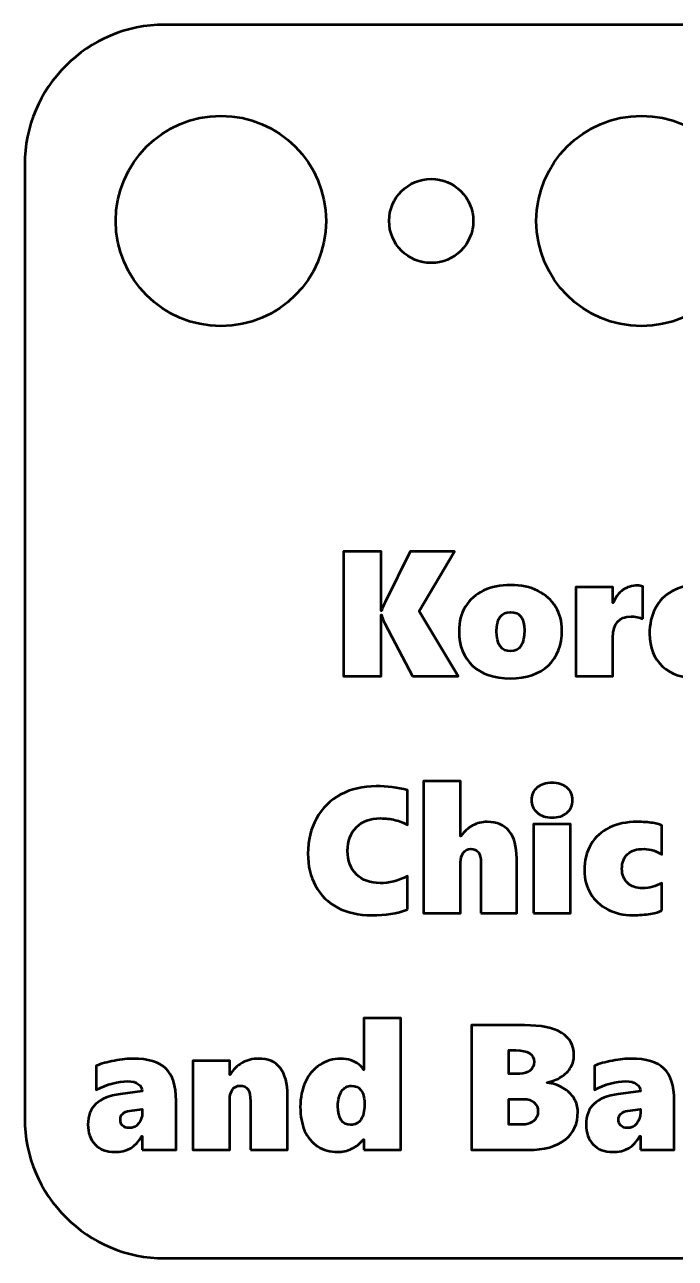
# Model space of a CAD drawing. Header units: centimetres. Extents: x -15.7 to 15.7, y -6.7 to 6.7.
# Drawn here: x 2.3 to 4.621, y -6.7 to -2.3 of the extents above; entities that cross this region are included whole.
import ezdxf

# ---------------------------------------------------------------- set-up
doc = ezdxf.new("R2010")
doc.units = ezdxf.units.CM
doc.header["$MEASUREMENT"] = 0
doc.layers.add('Layer 1', color=7, linetype='Continuous')

msp = doc.modelspace()

# ---------------------------------------------------------------- linework, layer by layer
at = {"layer": 'Layer 1', "lineweight": 53}
for centre, major_axis in [((3.00001, -3.00001), (0, 0.37501)), ((4.50001, -3.00001), (0, 0.37501)), ((3.75, -3), (0, 0.15))]:
    msp.add_ellipse(centre, major_axis=major_axis, ratio=1, dxfattribs=at)
msp.add_open_spline([(2.3, -6.2), (2.3, -6.2), (2.3, -2.8), (2.3, -2.8), (2.3, -2.8), (2.3, -2.52386), (2.52386, -2.3), (2.8, -2.3), (2.8, -2.3), (2.8, -2.3), (6.2, -2.3), (6.2, -2.3), (6.2, -2.3), (6.47614, -2.3), (6.7, -2.52386), (6.7, -2.8), (6.7, -2.8), (6.7, -2.8), (6.7, -6.2), (6.7, -6.2), (6.7, -6.2), (6.7, -6.47614), (6.47614, -6.7), (6.2, -6.7), (6.2, -6.7), (6.2, -6.7), (2.8, -6.7), (2.8, -6.7), (2.8, -6.7), (2.52386, -6.7), (2.3, -6.47614), (2.3, -6.2)], degree=3, knots=[0, 0, 0, 0, 0.1111111, 0.1111111, 0.1111111, 0.1111111, 0.2222222, 0.2222222, 0.2222222, 0.2222222, 0.3333333, 0.3333333, 0.3333333, 0.3333333, 0.4444444, 0.4444444, 0.4444444, 0.4444444, 0.5555556, 0.5555556, 0.5555556, 0.5555556, 0.6666667, 0.6666667, 0.6666667, 0.6666667, 0.7777778, 0.7777778, 0.7777778, 0.7777778, 1, 1, 1, 1], dxfattribs=at)
at = {"layer": 'Layer 1', "color": 5, "lineweight": 53}
for points, knots in [([(3.68313, -4.62378), (3.68313, -4.62378), (3.58439, -4.43603), (3.58439, -4.43603), (3.58439, -4.43603), (3.57783, -4.42111), (3.57391, -4.41095), (3.57264, -4.40534), (3.57264, -4.40534), (3.57264, -4.40534), (3.57137, -4.40534), (3.57137, -4.40534), (3.57137, -4.40534), (3.57137, -4.40534), (3.57137, -4.62378), (3.57137, -4.62378), (3.57137, -4.62378), (3.57137, -4.62378), (3.43739, -4.62378), (3.43739, -4.62378), (3.43739, -4.62378), (3.43739, -4.62378), (3.43739, -4.17928), (3.43739, -4.17928), (3.43739, -4.17928), (3.43739, -4.17928), (3.57137, -4.17928), (3.57137, -4.17928), (3.57137, -4.17928), (3.57137, -4.17928), (3.57137, -4.39073), (3.57137, -4.39073), (3.57137, -4.39073), (3.57137, -4.39073), (3.57264, -4.39073), (3.57264, -4.39073), (3.57264, -4.39073), (3.57656, -4.37962), (3.581, -4.36925), (3.58598, -4.35973), (3.58598, -4.35973), (3.58598, -4.35973), (3.67477, -4.17928), (3.67477, -4.17928), (3.67477, -4.17928), (3.67477, -4.17928), (3.83363, -4.17928), (3.83363, -4.17928), (3.83363, -4.17928), (3.83363, -4.17928), (3.70726, -4.39126), (3.70726, -4.39126), (3.70726, -4.39126), (3.70726, -4.39126), (3.84569, -4.62378), (3.84569, -4.62378), (3.84569, -4.62378), (3.84569, -4.62378), (3.68313, -4.62378), (3.68313, -4.62378)], [0, 0, 0, 0, 0.0625, 0.0625, 0.0625, 0.0625, 0.125, 0.125, 0.125, 0.125, 0.1875, 0.1875, 0.1875, 0.1875, 0.25, 0.25, 0.25, 0.25, 0.3125, 0.3125, 0.3125, 0.3125, 0.375, 0.375, 0.375, 0.375, 0.4375, 0.4375, 0.4375, 0.4375, 0.5, 0.5, 0.5, 0.5, 0.5625, 0.5625, 0.5625, 0.5625, 0.625, 0.625, 0.625, 0.625, 0.6875, 0.6875, 0.6875, 0.6875, 0.75, 0.75, 0.75, 0.75, 0.8125, 0.8125, 0.8125, 0.8125, 0.875, 0.875, 0.875, 0.875, 1, 1, 1, 1]), ([(4.21653, -4.45942), (4.21653, -4.51297), (4.20034, -4.55499), (4.16806, -4.58557), (4.16806, -4.58557), (4.13567, -4.61616), (4.09048, -4.6314), (4.03238, -4.6314), (4.03238, -4.6314), (3.9747, -4.6314), (3.92983, -4.61648), (3.89765, -4.58663), (3.89765, -4.58663), (3.86559, -4.55679), (3.8495, -4.51562), (3.8495, -4.46312), (3.8495, -4.46312), (3.8495, -4.42947), (3.85701, -4.40026), (3.87215, -4.37549), (3.87215, -4.37549), (3.88718, -4.35073), (3.90866, -4.33168), (3.9366, -4.31845), (3.9366, -4.31845), (3.96454, -4.30522), (3.99661, -4.29866), (4.03302, -4.29866), (4.03302, -4.29866), (4.07059, -4.29866), (4.10318, -4.30554), (4.13081, -4.3194), (4.13081, -4.3194), (4.15843, -4.33327), (4.17959, -4.35242), (4.19441, -4.37708), (4.19441, -4.37708), (4.20912, -4.40164), (4.21653, -4.42905), (4.21653, -4.45942)], [0, 0, 0, 0, 0.0909091, 0.0909091, 0.0909091, 0.0909091, 0.1818182, 0.1818182, 0.1818182, 0.1818182, 0.2727273, 0.2727273, 0.2727273, 0.2727273, 0.3636364, 0.3636364, 0.3636364, 0.3636364, 0.4545455, 0.4545455, 0.4545455, 0.4545455, 0.5454545, 0.5454545, 0.5454545, 0.5454545, 0.6363636, 0.6363636, 0.6363636, 0.6363636, 0.7272727, 0.7272727, 0.7272727, 0.7272727, 0.8181818, 0.8181818, 0.8181818, 0.8181818, 1, 1, 1, 1]), ([(4.50471, -4.41931), (4.49974, -4.41709), (4.49307, -4.41497), (4.4846, -4.41317), (4.4846, -4.41317), (4.47603, -4.41137), (4.46904, -4.41042), (4.46344, -4.41042), (4.46344, -4.41042), (4.41983, -4.41042), (4.39803, -4.43561), (4.39803, -4.48609), (4.39803, -4.48609), (4.39803, -4.48609), (4.39803, -4.62378), (4.39803, -4.62378), (4.39803, -4.62378), (4.39803, -4.62378), (4.26595, -4.62378), (4.26595, -4.62378), (4.26595, -4.62378), (4.26595, -4.62378), (4.26595, -4.30628), (4.26595, -4.30628), (4.26595, -4.30628), (4.26595, -4.30628), (4.39803, -4.30628), (4.39803, -4.30628), (4.39803, -4.30628), (4.39803, -4.30628), (4.39803, -4.36216), (4.39803, -4.36216), (4.39803, -4.36216), (4.39803, -4.36216), (4.3993, -4.36216), (4.3993, -4.36216), (4.3993, -4.36216), (4.40734, -4.34205), (4.41877, -4.32671), (4.4337, -4.31623), (4.4337, -4.31623), (4.44862, -4.30575), (4.46598, -4.30056), (4.48577, -4.30056), (4.48577, -4.30056), (4.49307, -4.30056), (4.49931, -4.30183), (4.50471, -4.30427), (4.50471, -4.30427), (4.50471, -4.30427), (4.50471, -4.41931), (4.50471, -4.41931)], [0, 0, 0, 0, 0.0714286, 0.0714286, 0.0714286, 0.0714286, 0.1428571, 0.1428571, 0.1428571, 0.1428571, 0.2142857, 0.2142857, 0.2142857, 0.2142857, 0.2857143, 0.2857143, 0.2857143, 0.2857143, 0.3571429, 0.3571429, 0.3571429, 0.3571429, 0.4285714, 0.4285714, 0.4285714, 0.4285714, 0.5, 0.5, 0.5, 0.5, 0.5714286, 0.5714286, 0.5714286, 0.5714286, 0.6428571, 0.6428571, 0.6428571, 0.6428571, 0.7142857, 0.7142857, 0.7142857, 0.7142857, 0.7857143, 0.7857143, 0.7857143, 0.7857143, 0.8571429, 0.8571429, 0.8571429, 0.8571429, 1, 1, 1, 1]), ([(4.65648, -4.50249), (4.6588, -4.51615), (4.66664, -4.52684), (4.68008, -4.53467), (4.68008, -4.53467), (4.69352, -4.54239), (4.7113, -4.54631), (4.73342, -4.54631), (4.73342, -4.54631), (4.76421, -4.54631), (4.79342, -4.54038), (4.82094, -4.52853), (4.82094, -4.52853), (4.82094, -4.52853), (4.82094, -4.61214), (4.82094, -4.61214), (4.82094, -4.61214), (4.78887, -4.62494), (4.75003, -4.6314), (4.70431, -4.6314), (4.70431, -4.6314), (4.64896, -4.6314), (4.60589, -4.61722), (4.57509, -4.58896), (4.57509, -4.58896), (4.54429, -4.5607), (4.52884, -4.52176), (4.52884, -4.47212), (4.52884, -4.47212), (4.52884, -4.43804), (4.53561, -4.40799), (4.54916, -4.38195), (4.54916, -4.38195), (4.56271, -4.35602), (4.58271, -4.3356), (4.60927, -4.32078), (4.60927, -4.32078), (4.63584, -4.30607), (4.66505, -4.29866), (4.69712, -4.29866), (4.69712, -4.29866), (4.72992, -4.29866), (4.75808, -4.30501), (4.78146, -4.31782), (4.78146, -4.31782), (4.80475, -4.33062), (4.82253, -4.34861), (4.83459, -4.37179), (4.83459, -4.37179), (4.84666, -4.39486), (4.85269, -4.42196), (4.85269, -4.45296), (4.85269, -4.45296), (4.85269, -4.45296), (4.85269, -4.50249), (4.85269, -4.50249), (4.85269, -4.50249), (4.85269, -4.50249), (4.65648, -4.50249), (4.65648, -4.50249)], [0, 0, 0, 0, 0.0625, 0.0625, 0.0625, 0.0625, 0.125, 0.125, 0.125, 0.125, 0.1875, 0.1875, 0.1875, 0.1875, 0.25, 0.25, 0.25, 0.25, 0.3125, 0.3125, 0.3125, 0.3125, 0.375, 0.375, 0.375, 0.375, 0.4375, 0.4375, 0.4375, 0.4375, 0.5, 0.5, 0.5, 0.5, 0.5625, 0.5625, 0.5625, 0.5625, 0.625, 0.625, 0.625, 0.625, 0.6875, 0.6875, 0.6875, 0.6875, 0.75, 0.75, 0.75, 0.75, 0.8125, 0.8125, 0.8125, 0.8125, 0.875, 0.875, 0.875, 0.875, 1, 1, 1, 1]), ([(4.08255, -4.46006), (4.08255, -4.41677), (4.06604, -4.39518), (4.03302, -4.39518), (4.03302, -4.39518), (4, -4.39518), (3.98349, -4.41783), (3.98349, -4.46312), (3.98349, -4.46312), (3.98349, -4.51096), (4.00021, -4.53488), (4.03365, -4.53488), (4.03365, -4.53488), (4.06625, -4.53488), (4.08255, -4.5099), (4.08255, -4.46006)], [0, 0, 0, 0, 0.2, 0.2, 0.2, 0.2, 0.4, 0.4, 0.4, 0.4, 0.6, 0.6, 0.6, 0.6, 1, 1, 1, 1]), ([(3.92739, -5.46844), (3.92739, -5.46844), (3.92739, -5.28725), (3.92739, -5.28725), (3.92739, -5.28725), (3.92739, -5.25561), (3.91533, -5.23984), (3.8912, -5.23984), (3.8912, -5.23984), (3.87945, -5.23984), (3.87045, -5.24428), (3.86431, -5.25328), (3.86431, -5.25328), (3.85807, -5.26228), (3.855, -5.27381), (3.855, -5.28789), (3.855, -5.28789), (3.855, -5.28789), (3.855, -5.46844), (3.855, -5.46844), (3.855, -5.46844), (3.855, -5.46844), (3.72292, -5.46844), (3.72292, -5.46844), (3.72292, -5.46844), (3.72292, -5.46844), (3.72292, -4.99854), (3.72292, -4.99854), (3.72292, -4.99854), (3.72292, -4.99854), (3.855, -4.99854), (3.855, -4.99854), (3.855, -4.99854), (3.855, -4.99854), (3.855, -5.19412), (3.855, -5.19412), (3.855, -5.19412), (3.855, -5.19412), (3.85627, -5.19412), (3.85627, -5.19412), (3.85627, -5.19412), (3.86759, -5.17782), (3.88135, -5.16523), (3.89755, -5.15644), (3.89755, -5.15644), (3.91374, -5.14766), (3.9312, -5.14332), (3.94972, -5.14332), (3.94972, -5.14332), (3.98401, -5.14332), (4.01015, -5.15433), (4.02804, -5.17634), (4.02804, -5.17634), (4.04603, -5.19835), (4.05503, -5.23074), (4.05503, -5.27349), (4.05503, -5.27349), (4.05503, -5.27349), (4.05503, -5.46844), (4.05503, -5.46844), (4.05503, -5.46844), (4.05503, -5.46844), (3.92739, -5.46844), (3.92739, -5.46844)], [0, 0, 0, 0, 0.0588235, 0.0588235, 0.0588235, 0.0588235, 0.1176471, 0.1176471, 0.1176471, 0.1176471, 0.1764706, 0.1764706, 0.1764706, 0.1764706, 0.2352941, 0.2352941, 0.2352941, 0.2352941, 0.2941176, 0.2941176, 0.2941176, 0.2941176, 0.3529412, 0.3529412, 0.3529412, 0.3529412, 0.4117647, 0.4117647, 0.4117647, 0.4117647, 0.4705882, 0.4705882, 0.4705882, 0.4705882, 0.5294118, 0.5294118, 0.5294118, 0.5294118, 0.5882353, 0.5882353, 0.5882353, 0.5882353, 0.6470588, 0.6470588, 0.6470588, 0.6470588, 0.7058824, 0.7058824, 0.7058824, 0.7058824, 0.7647059, 0.7647059, 0.7647059, 0.7647059, 0.8235294, 0.8235294, 0.8235294, 0.8235294, 0.8823529, 0.8823529, 0.8823529, 0.8823529, 1, 1, 1, 1]), ([(4.25463, -5.06543), (4.25463, -5.08405), (4.24785, -5.09908), (4.23431, -5.11072), (4.23431, -5.11072), (4.22076, -5.12226), (4.20298, -5.12808), (4.18086, -5.12808), (4.18086, -5.12808), (4.15938, -5.12808), (4.1417, -5.12205), (4.12805, -5.11009), (4.12805, -5.11009), (4.11429, -5.09813), (4.10741, -5.08321), (4.10741, -5.06543), (4.10741, -5.06543), (4.10741, -5.04722), (4.11408, -5.03241), (4.12741, -5.02119), (4.12741, -5.02119), (4.14075, -5.00986), (4.15853, -5.00425), (4.18086, -5.00425), (4.18086, -5.00425), (4.20298, -5.00425), (4.22076, -5.00986), (4.23431, -5.02119), (4.23431, -5.02119), (4.24785, -5.03241), (4.25463, -5.04722), (4.25463, -5.06543)], [0, 0, 0, 0, 0.1111111, 0.1111111, 0.1111111, 0.1111111, 0.2222222, 0.2222222, 0.2222222, 0.2222222, 0.3333333, 0.3333333, 0.3333333, 0.3333333, 0.4444444, 0.4444444, 0.4444444, 0.4444444, 0.5555556, 0.5555556, 0.5555556, 0.5555556, 0.6666667, 0.6666667, 0.6666667, 0.6666667, 0.7777778, 0.7777778, 0.7777778, 0.7777778, 1, 1, 1, 1]), ([(3.66588, -5.45627), (3.62905, -5.4695), (3.58661, -5.47606), (3.53846, -5.47606), (3.53846, -5.47606), (3.49115, -5.47606), (3.4503, -5.46706), (3.41601, -5.44897), (3.41601, -5.44897), (3.38172, -5.43087), (3.35547, -5.40515), (3.33737, -5.37171), (3.33737, -5.37171), (3.31928, -5.33837), (3.31028, -5.29985), (3.31028, -5.25624), (3.31028, -5.25624), (3.31028, -5.20936), (3.32044, -5.16756), (3.34065, -5.13104), (3.34065, -5.13104), (3.36087, -5.09442), (3.38955, -5.06617), (3.42659, -5.04627), (3.42659, -5.04627), (3.46353, -5.02627), (3.50607, -5.01632), (3.55423, -5.01632), (3.55423, -5.01632), (3.59275, -5.01632), (3.6299, -5.02098), (3.66588, -5.03029), (3.66588, -5.03029), (3.66588, -5.03029), (3.66588, -5.15411), (3.66588, -5.15411), (3.66588, -5.15411), (3.6535, -5.14671), (3.63868, -5.14089), (3.62154, -5.13676), (3.62154, -5.13676), (3.60439, -5.13263), (3.58703, -5.13062), (3.56947, -5.13062), (3.56947, -5.13062), (3.53306, -5.13062), (3.50438, -5.1411), (3.48332, -5.16195), (3.48332, -5.16195), (3.46236, -5.1828), (3.45189, -5.21105), (3.45189, -5.24682), (3.45189, -5.24682), (3.45189, -5.28238), (3.46236, -5.31043), (3.48332, -5.33096), (3.48332, -5.33096), (3.50438, -5.35149), (3.53242, -5.36176), (3.56756, -5.36176), (3.56756, -5.36176), (3.60005, -5.36176), (3.63275, -5.3535), (3.66588, -5.33699), (3.66588, -5.33699), (3.66588, -5.33699), (3.66588, -5.45627), (3.66588, -5.45627)], [0, 0, 0, 0, 0.0555556, 0.0555556, 0.0555556, 0.0555556, 0.1111111, 0.1111111, 0.1111111, 0.1111111, 0.1666667, 0.1666667, 0.1666667, 0.1666667, 0.2222222, 0.2222222, 0.2222222, 0.2222222, 0.2777778, 0.2777778, 0.2777778, 0.2777778, 0.3333333, 0.3333333, 0.3333333, 0.3333333, 0.3888889, 0.3888889, 0.3888889, 0.3888889, 0.4444444, 0.4444444, 0.4444444, 0.4444444, 0.5, 0.5, 0.5, 0.5, 0.5555556, 0.5555556, 0.5555556, 0.5555556, 0.6111111, 0.6111111, 0.6111111, 0.6111111, 0.6666667, 0.6666667, 0.6666667, 0.6666667, 0.7222222, 0.7222222, 0.7222222, 0.7222222, 0.7777778, 0.7777778, 0.7777778, 0.7777778, 0.8333333, 0.8333333, 0.8333333, 0.8333333, 0.8888889, 0.8888889, 0.8888889, 0.8888889, 1, 1, 1, 1]), ([(4.57213, -5.45934), (4.56366, -5.46431), (4.55033, -5.46833), (4.53213, -5.4714), (4.53213, -5.4714), (4.51392, -5.47447), (4.49297, -5.47606), (4.46926, -5.47606), (4.46926, -5.47606), (4.43571, -5.47606), (4.40576, -5.46929), (4.37951, -5.45574), (4.37951, -5.45574), (4.35316, -5.44219), (4.33274, -5.42325), (4.31824, -5.39891), (4.31824, -5.39891), (4.30374, -5.37457), (4.29654, -5.34715), (4.29654, -5.31678), (4.29654, -5.31678), (4.29654, -5.28048), (4.30427, -5.24936), (4.31961, -5.22344), (4.31961, -5.22344), (4.33506, -5.19751), (4.35697, -5.17761), (4.38555, -5.16396), (4.38555, -5.16396), (4.41402, -5.1502), (4.44714, -5.14332), (4.48471, -5.14332), (4.48471, -5.14332), (4.50535, -5.14332), (4.52398, -5.1447), (4.54038, -5.14734), (4.54038, -5.14734), (4.55678, -5.14999), (4.56737, -5.15316), (4.57213, -5.15665), (4.57213, -5.15665), (4.57213, -5.15665), (4.57213, -5.25952), (4.57213, -5.25952), (4.57213, -5.25952), (4.56557, -5.25434), (4.55604, -5.24979), (4.54366, -5.24577), (4.54366, -5.24577), (4.53128, -5.24185), (4.51974, -5.23984), (4.50927, -5.23984), (4.50927, -5.23984), (4.48344, -5.23984), (4.46386, -5.24598), (4.45053, -5.25836), (4.45053, -5.25836), (4.43719, -5.27064), (4.43053, -5.28799), (4.43053, -5.31032), (4.43053, -5.31032), (4.43053, -5.33223), (4.43709, -5.34927), (4.45021, -5.36134), (4.45021, -5.36134), (4.46333, -5.37351), (4.48133, -5.37954), (4.50429, -5.37954), (4.50429, -5.37954), (4.52884, -5.37954), (4.55149, -5.37361), (4.57213, -5.36176), (4.57213, -5.36176), (4.57213, -5.36176), (4.57213, -5.45934), (4.57213, -5.45934)], [0, 0, 0, 0, 0.05, 0.05, 0.05, 0.05, 0.1, 0.1, 0.1, 0.1, 0.15, 0.15, 0.15, 0.15, 0.2, 0.2, 0.2, 0.2, 0.25, 0.25, 0.25, 0.25, 0.3, 0.3, 0.3, 0.3, 0.35, 0.35, 0.35, 0.35, 0.4, 0.4, 0.4, 0.4, 0.45, 0.45, 0.45, 0.45, 0.5, 0.5, 0.5, 0.5, 0.55, 0.55, 0.55, 0.55, 0.6, 0.6, 0.6, 0.6, 0.65, 0.65, 0.65, 0.65, 0.7, 0.7, 0.7, 0.7, 0.75, 0.75, 0.75, 0.75, 0.8, 0.8, 0.8, 0.8, 0.85, 0.85, 0.85, 0.85, 0.9, 0.9, 0.9, 0.9, 1, 1, 1, 1]), ([(4.11482, -5.46844), (4.11482, -5.46844), (4.11482, -5.15094), (4.11482, -5.15094), (4.11482, -5.15094), (4.11482, -5.15094), (4.2469, -5.15094), (4.2469, -5.15094), (4.2469, -5.15094), (4.2469, -5.15094), (4.2469, -5.46844), (4.2469, -5.46844), (4.2469, -5.46844), (4.2469, -5.46844), (4.11482, -5.46844), (4.11482, -5.46844)], [0, 0, 0, 0, 0.2, 0.2, 0.2, 0.2, 0.4, 0.4, 0.4, 0.4, 0.6, 0.6, 0.6, 0.6, 1, 1, 1, 1]), ([(3.50929, -6.3131), (3.50929, -6.3131), (3.50929, -6.27627), (3.50929, -6.27627), (3.50929, -6.27627), (3.50929, -6.27627), (3.50802, -6.27627), (3.50802, -6.27627), (3.50802, -6.27627), (3.49754, -6.29003), (3.48378, -6.30093), (3.46685, -6.30887), (3.46685, -6.30887), (3.44981, -6.3168), (3.43309, -6.32072), (3.41658, -6.32072), (3.41658, -6.32072), (3.38949, -6.32072), (3.36557, -6.31405), (3.34493, -6.30072), (3.34493, -6.30072), (3.32429, -6.28738), (3.30884, -6.26876), (3.29858, -6.24484), (3.29858, -6.24484), (3.28831, -6.22081), (3.28323, -6.19256), (3.28323, -6.15996), (3.28323, -6.15996), (3.28323, -6.1263), (3.28937, -6.09646), (3.30154, -6.07042), (3.30154, -6.07042), (3.31371, -6.04439), (3.33086, -6.02417), (3.35297, -6.00968), (3.35297, -6.00968), (3.37509, -5.99518), (3.39996, -5.98798), (3.42738, -5.98798), (3.42738, -5.98798), (3.4405, -5.98798), (3.45246, -5.98988), (3.46357, -5.99359), (3.46357, -5.99359), (3.47458, -5.99729), (3.48421, -6.00227), (3.49236, -6.00862), (3.49236, -6.00862), (3.50051, -6.01486), (3.5058, -6.02111), (3.50802, -6.02735), (3.50802, -6.02735), (3.50802, -6.02735), (3.50929, -6.02735), (3.50929, -6.02735), (3.50929, -6.02735), (3.50929, -6.02735), (3.50929, -5.8432), (3.50929, -5.8432), (3.50929, -5.8432), (3.50929, -5.8432), (3.64137, -5.8432), (3.64137, -5.8432), (3.64137, -5.8432), (3.64137, -5.8432), (3.64137, -6.3131), (3.64137, -6.3131), (3.64137, -6.3131), (3.64137, -6.3131), (3.50929, -6.3131), (3.50929, -6.3131)], [0, 0, 0, 0, 0.0526316, 0.0526316, 0.0526316, 0.0526316, 0.1052632, 0.1052632, 0.1052632, 0.1052632, 0.1578947, 0.1578947, 0.1578947, 0.1578947, 0.2105263, 0.2105263, 0.2105263, 0.2105263, 0.2631579, 0.2631579, 0.2631579, 0.2631579, 0.3157895, 0.3157895, 0.3157895, 0.3157895, 0.3684211, 0.3684211, 0.3684211, 0.3684211, 0.4210526, 0.4210526, 0.4210526, 0.4210526, 0.4736842, 0.4736842, 0.4736842, 0.4736842, 0.5263158, 0.5263158, 0.5263158, 0.5263158, 0.5789474, 0.5789474, 0.5789474, 0.5789474, 0.6315789, 0.6315789, 0.6315789, 0.6315789, 0.6842105, 0.6842105, 0.6842105, 0.6842105, 0.7368421, 0.7368421, 0.7368421, 0.7368421, 0.7894737, 0.7894737, 0.7894737, 0.7894737, 0.8421053, 0.8421053, 0.8421053, 0.8421053, 0.8947368, 0.8947368, 0.8947368, 0.8947368, 1, 1, 1, 1]), ([(4.2732, -6.17668), (4.2732, -6.22028), (4.25796, -6.25394), (4.22737, -6.27765), (4.22737, -6.27765), (4.19678, -6.30125), (4.15307, -6.3131), (4.09624, -6.3131), (4.09624, -6.3131), (4.09624, -6.3131), (3.89347, -6.3131), (3.89347, -6.3131), (3.89347, -6.3131), (3.89347, -6.3131), (3.89347, -5.8686), (3.89347, -5.8686), (3.89347, -5.8686), (3.89347, -5.8686), (4.08227, -5.8686), (4.08227, -5.8686), (4.08227, -5.8686), (4.20028, -5.8686), (4.25923, -5.90448), (4.25923, -5.97613), (4.25923, -5.97613), (4.25923, -5.99168), (4.25552, -6.00587), (4.24801, -6.01878), (4.24801, -6.01878), (4.2406, -6.03169), (4.22927, -6.04301), (4.21403, -6.05275), (4.21403, -6.05275), (4.1989, -6.06249), (4.18218, -6.06905), (4.16398, -6.07254), (4.16398, -6.07254), (4.16398, -6.07254), (4.16398, -6.07381), (4.16398, -6.07381), (4.16398, -6.07381), (4.18504, -6.07624), (4.20398, -6.08249), (4.22081, -6.09254), (4.22081, -6.09254), (4.23753, -6.1026), (4.25044, -6.11509), (4.25954, -6.13001), (4.25954, -6.13001), (4.26864, -6.14504), (4.2732, -6.16059), (4.2732, -6.17668)], [0, 0, 0, 0, 0.0714286, 0.0714286, 0.0714286, 0.0714286, 0.1428571, 0.1428571, 0.1428571, 0.1428571, 0.2142857, 0.2142857, 0.2142857, 0.2142857, 0.2857143, 0.2857143, 0.2857143, 0.2857143, 0.3571429, 0.3571429, 0.3571429, 0.3571429, 0.4285714, 0.4285714, 0.4285714, 0.4285714, 0.5, 0.5, 0.5, 0.5, 0.5714286, 0.5714286, 0.5714286, 0.5714286, 0.6428571, 0.6428571, 0.6428571, 0.6428571, 0.7142857, 0.7142857, 0.7142857, 0.7142857, 0.7857143, 0.7857143, 0.7857143, 0.7857143, 0.8571429, 0.8571429, 0.8571429, 0.8571429, 1, 1, 1, 1]), ([(4.11699, -5.9993), (4.11699, -5.97189), (4.0954, -5.95813), (4.05222, -5.95813), (4.05222, -5.95813), (4.05222, -5.95813), (4.02745, -5.95813), (4.02745, -5.95813), (4.02745, -5.95813), (4.02745, -5.95813), (4.02745, -6.04195), (4.02745, -6.04195), (4.02745, -6.04195), (4.02745, -6.04195), (4.06619, -6.04195), (4.06619, -6.04195), (4.06619, -6.04195), (4.081, -6.04195), (4.09328, -6.03793), (4.1027, -6.03), (4.1027, -6.03), (4.11222, -6.02206), (4.11699, -6.0119), (4.11699, -5.9993)], [0, 0, 0, 0, 0.1428571, 0.1428571, 0.1428571, 0.1428571, 0.2857143, 0.2857143, 0.2857143, 0.2857143, 0.4285714, 0.4285714, 0.4285714, 0.4285714, 0.5714286, 0.5714286, 0.5714286, 0.5714286, 0.7142857, 0.7142857, 0.7142857, 0.7142857, 1, 1, 1, 1]), ([(2.71935, -6.3131), (2.71935, -6.3131), (2.71935, -6.26484), (2.71935, -6.26484), (2.71935, -6.26484), (2.71935, -6.26484), (2.71808, -6.26484), (2.71808, -6.26484), (2.71808, -6.26484), (2.69701, -6.30209), (2.66484, -6.32072), (2.62145, -6.32072), (2.62145, -6.32072), (2.5915, -6.32072), (2.568, -6.31183), (2.55107, -6.29405), (2.55107, -6.29405), (2.53414, -6.27627), (2.52567, -6.25256), (2.52567, -6.22282), (2.52567, -6.22282), (2.52567, -6.16049), (2.56398, -6.12429), (2.64061, -6.11445), (2.64061, -6.11445), (2.64061, -6.11445), (2.71935, -6.10418), (2.71935, -6.10418), (2.71935, -6.10418), (2.71935, -6.09381), (2.71469, -6.08524), (2.70538, -6.07857), (2.70538, -6.07857), (2.69617, -6.07191), (2.68368, -6.06862), (2.66791, -6.06862), (2.66791, -6.06862), (2.63246, -6.06862), (2.59499, -6.07878), (2.55552, -6.0991), (2.55552, -6.0991), (2.55552, -6.0991), (2.55552, -6.01338), (2.55552, -6.01338), (2.55552, -6.01338), (2.57266, -6.00597), (2.59414, -5.99983), (2.61997, -5.99507), (2.61997, -5.99507), (2.64579, -5.99031), (2.66791, -5.98798), (2.68633, -5.98798), (2.68633, -5.98798), (2.74019, -5.98798), (2.77935, -5.99952), (2.80359, -6.02259), (2.80359, -6.02259), (2.82782, -6.04555), (2.84, -6.08408), (2.84, -6.13795), (2.84, -6.13795), (2.84, -6.13795), (2.84, -6.3131), (2.84, -6.3131), (2.84, -6.3131), (2.84, -6.3131), (2.71935, -6.3131), (2.71935, -6.3131)], [0, 0, 0, 0, 0.0555556, 0.0555556, 0.0555556, 0.0555556, 0.1111111, 0.1111111, 0.1111111, 0.1111111, 0.1666667, 0.1666667, 0.1666667, 0.1666667, 0.2222222, 0.2222222, 0.2222222, 0.2222222, 0.2777778, 0.2777778, 0.2777778, 0.2777778, 0.3333333, 0.3333333, 0.3333333, 0.3333333, 0.3888889, 0.3888889, 0.3888889, 0.3888889, 0.4444444, 0.4444444, 0.4444444, 0.4444444, 0.5, 0.5, 0.5, 0.5, 0.5555556, 0.5555556, 0.5555556, 0.5555556, 0.6111111, 0.6111111, 0.6111111, 0.6111111, 0.6666667, 0.6666667, 0.6666667, 0.6666667, 0.7222222, 0.7222222, 0.7222222, 0.7222222, 0.7777778, 0.7777778, 0.7777778, 0.7777778, 0.8333333, 0.8333333, 0.8333333, 0.8333333, 0.8888889, 0.8888889, 0.8888889, 0.8888889, 1, 1, 1, 1]), ([(3.10543, -6.3131), (3.10543, -6.3131), (3.10543, -6.13974), (3.10543, -6.13974), (3.10543, -6.13974), (3.10543, -6.12006), (3.10247, -6.10598), (3.09665, -6.09741), (3.09665, -6.09741), (3.09072, -6.08884), (3.08119, -6.0845), (3.06797, -6.0845), (3.06797, -6.0845), (3.05664, -6.0845), (3.04775, -6.08894), (3.0414, -6.09783), (3.0414, -6.09783), (3.03495, -6.10672), (3.03177, -6.11815), (3.03177, -6.13191), (3.03177, -6.13191), (3.03177, -6.13191), (3.03177, -6.3131), (3.03177, -6.3131), (3.03177, -6.3131), (3.03177, -6.3131), (2.89969, -6.3131), (2.89969, -6.3131), (2.89969, -6.3131), (2.89969, -6.3131), (2.89969, -5.9956), (2.89969, -5.9956), (2.89969, -5.9956), (2.89969, -5.9956), (3.03177, -5.9956), (3.03177, -5.9956), (3.03177, -5.9956), (3.03177, -5.9956), (3.03177, -6.04513), (3.03177, -6.04513), (3.03177, -6.04513), (3.03177, -6.04513), (3.03304, -6.04513), (3.03304, -6.04513), (3.03304, -6.04513), (3.04352, -6.02703), (3.0577, -6.01296), (3.07548, -6.00301), (3.07548, -6.00301), (3.09326, -5.99295), (3.11252, -5.98798), (3.13337, -5.98798), (3.13337, -5.98798), (3.2028, -5.98798), (3.23751, -6.03179), (3.23751, -6.11942), (3.23751, -6.11942), (3.23751, -6.11942), (3.23751, -6.3131), (3.23751, -6.3131), (3.23751, -6.3131), (3.23751, -6.3131), (3.10543, -6.3131), (3.10543, -6.3131)], [0, 0, 0, 0, 0.0588235, 0.0588235, 0.0588235, 0.0588235, 0.1176471, 0.1176471, 0.1176471, 0.1176471, 0.1764706, 0.1764706, 0.1764706, 0.1764706, 0.2352941, 0.2352941, 0.2352941, 0.2352941, 0.2941176, 0.2941176, 0.2941176, 0.2941176, 0.3529412, 0.3529412, 0.3529412, 0.3529412, 0.4117647, 0.4117647, 0.4117647, 0.4117647, 0.4705882, 0.4705882, 0.4705882, 0.4705882, 0.5294118, 0.5294118, 0.5294118, 0.5294118, 0.5882353, 0.5882353, 0.5882353, 0.5882353, 0.6470588, 0.6470588, 0.6470588, 0.6470588, 0.7058824, 0.7058824, 0.7058824, 0.7058824, 0.7647059, 0.7647059, 0.7647059, 0.7647059, 0.8235294, 0.8235294, 0.8235294, 0.8235294, 0.8823529, 0.8823529, 0.8823529, 0.8823529, 1, 1, 1, 1]), ([(4.49609, -6.3131), (4.49609, -6.3131), (4.49609, -6.26484), (4.49609, -6.26484), (4.49609, -6.26484), (4.49609, -6.26484), (4.49482, -6.26484), (4.49482, -6.26484), (4.49482, -6.26484), (4.47375, -6.30209), (4.44158, -6.32072), (4.39819, -6.32072), (4.39819, -6.32072), (4.36824, -6.32072), (4.34474, -6.31183), (4.32781, -6.29405), (4.32781, -6.29405), (4.31088, -6.27627), (4.30241, -6.25256), (4.30241, -6.22282), (4.30241, -6.22282), (4.30241, -6.16049), (4.34072, -6.12429), (4.41735, -6.11445), (4.41735, -6.11445), (4.41735, -6.11445), (4.49609, -6.10418), (4.49609, -6.10418), (4.49609, -6.10418), (4.49609, -6.09381), (4.49143, -6.08524), (4.48212, -6.07857), (4.48212, -6.07857), (4.47291, -6.07191), (4.46042, -6.06862), (4.44465, -6.06862), (4.44465, -6.06862), (4.4092, -6.06862), (4.37173, -6.07878), (4.33226, -6.0991), (4.33226, -6.0991), (4.33226, -6.0991), (4.33226, -6.01338), (4.33226, -6.01338), (4.33226, -6.01338), (4.3494, -6.00597), (4.37088, -5.99983), (4.39671, -5.99507), (4.39671, -5.99507), (4.42253, -5.99031), (4.44465, -5.98798), (4.46307, -5.98798), (4.46307, -5.98798), (4.51693, -5.98798), (4.55609, -5.99952), (4.58033, -6.02259), (4.58033, -6.02259), (4.60456, -6.04555), (4.61674, -6.08408), (4.61674, -6.13795), (4.61674, -6.13795), (4.61674, -6.13795), (4.61674, -6.3131), (4.61674, -6.3131), (4.61674, -6.3131), (4.61674, -6.3131), (4.49609, -6.3131), (4.49609, -6.3131)], [0, 0, 0, 0, 0.0555556, 0.0555556, 0.0555556, 0.0555556, 0.1111111, 0.1111111, 0.1111111, 0.1111111, 0.1666667, 0.1666667, 0.1666667, 0.1666667, 0.2222222, 0.2222222, 0.2222222, 0.2222222, 0.2777778, 0.2777778, 0.2777778, 0.2777778, 0.3333333, 0.3333333, 0.3333333, 0.3333333, 0.3888889, 0.3888889, 0.3888889, 0.3888889, 0.4444444, 0.4444444, 0.4444444, 0.4444444, 0.5, 0.5, 0.5, 0.5, 0.5555556, 0.5555556, 0.5555556, 0.5555556, 0.6111111, 0.6111111, 0.6111111, 0.6111111, 0.6666667, 0.6666667, 0.6666667, 0.6666667, 0.7222222, 0.7222222, 0.7222222, 0.7222222, 0.7777778, 0.7777778, 0.7777778, 0.7777778, 0.8333333, 0.8333333, 0.8333333, 0.8333333, 0.8888889, 0.8888889, 0.8888889, 0.8888889, 1, 1, 1, 1]), ([(3.51204, -6.14472), (3.51204, -6.12567), (3.50791, -6.11085), (3.49955, -6.10037), (3.49955, -6.10037), (3.49119, -6.08979), (3.47987, -6.0845), (3.46558, -6.0845), (3.46558, -6.0845), (3.45129, -6.0845), (3.43965, -6.09106), (3.43066, -6.10418), (3.43066, -6.10418), (3.42166, -6.11731), (3.41722, -6.13488), (3.41722, -6.15678), (3.41722, -6.15678), (3.41722, -6.20176), (3.43267, -6.2242), (3.46368, -6.2242), (3.46368, -6.2242), (3.47839, -6.2242), (3.49013, -6.21817), (3.49892, -6.206), (3.49892, -6.206), (3.5077, -6.19393), (3.51204, -6.17626), (3.51204, -6.15308), (3.51204, -6.15308), (3.51204, -6.15308), (3.51204, -6.14472), (3.51204, -6.14472)], [0, 0, 0, 0, 0.1111111, 0.1111111, 0.1111111, 0.1111111, 0.2222222, 0.2222222, 0.2222222, 0.2222222, 0.3333333, 0.3333333, 0.3333333, 0.3333333, 0.4444444, 0.4444444, 0.4444444, 0.4444444, 0.5555556, 0.5555556, 0.5555556, 0.5555556, 0.6666667, 0.6666667, 0.6666667, 0.6666667, 0.7777778, 0.7777778, 0.7777778, 0.7777778, 1, 1, 1, 1]), ([(4.13096, -6.17615), (4.13096, -6.16335), (4.1263, -6.15276), (4.11699, -6.14451), (4.11699, -6.14451), (4.10767, -6.13625), (4.0954, -6.13212), (4.08016, -6.13212), (4.08016, -6.13212), (4.08016, -6.13212), (4.02745, -6.13212), (4.02745, -6.13212), (4.02745, -6.13212), (4.02745, -6.13212), (4.02745, -6.22293), (4.02745, -6.22293), (4.02745, -6.22293), (4.02745, -6.22293), (4.07211, -6.22293), (4.07211, -6.22293), (4.07211, -6.22293), (4.09021, -6.22293), (4.1046, -6.2187), (4.11519, -6.21034), (4.11519, -6.21034), (4.12566, -6.20197), (4.13096, -6.19054), (4.13096, -6.17615)], [0, 0, 0, 0, 0.125, 0.125, 0.125, 0.125, 0.25, 0.25, 0.25, 0.25, 0.375, 0.375, 0.375, 0.375, 0.5, 0.5, 0.5, 0.5, 0.625, 0.625, 0.625, 0.625, 0.75, 0.75, 0.75, 0.75, 1, 1, 1, 1]), ([(2.64124, -6.20526), (2.64124, -6.21393), (2.64399, -6.22102), (2.6495, -6.22663), (2.6495, -6.22663), (2.65489, -6.23224), (2.66272, -6.23499), (2.67288, -6.23499), (2.67288, -6.23499), (2.68675, -6.23499), (2.69786, -6.22981), (2.70643, -6.21944), (2.70643, -6.21944), (2.71501, -6.20917), (2.71935, -6.19594), (2.71935, -6.17975), (2.71935, -6.17975), (2.71935, -6.17975), (2.71935, -6.16768), (2.71935, -6.16768), (2.71935, -6.16768), (2.71935, -6.16768), (2.67468, -6.17393), (2.67468, -6.17393), (2.67468, -6.17393), (2.65235, -6.17763), (2.64124, -6.188), (2.64124, -6.20526)], [0, 0, 0, 0, 0.125, 0.125, 0.125, 0.125, 0.25, 0.25, 0.25, 0.25, 0.375, 0.375, 0.375, 0.375, 0.5, 0.5, 0.5, 0.5, 0.625, 0.625, 0.625, 0.625, 0.75, 0.75, 0.75, 0.75, 1, 1, 1, 1]), ([(4.41798, -6.20526), (4.41798, -6.21393), (4.42073, -6.22102), (4.42624, -6.22663), (4.42624, -6.22663), (4.43163, -6.23224), (4.43946, -6.23499), (4.44962, -6.23499), (4.44962, -6.23499), (4.46349, -6.23499), (4.4746, -6.22981), (4.48317, -6.21944), (4.48317, -6.21944), (4.49175, -6.20917), (4.49609, -6.19594), (4.49609, -6.17975), (4.49609, -6.17975), (4.49609, -6.17975), (4.49609, -6.16768), (4.49609, -6.16768), (4.49609, -6.16768), (4.49609, -6.16768), (4.45142, -6.17393), (4.45142, -6.17393), (4.45142, -6.17393), (4.42909, -6.17763), (4.41798, -6.188), (4.41798, -6.20526)], [0, 0, 0, 0, 0.125, 0.125, 0.125, 0.125, 0.25, 0.25, 0.25, 0.25, 0.375, 0.375, 0.375, 0.375, 0.5, 0.5, 0.5, 0.5, 0.625, 0.625, 0.625, 0.625, 0.75, 0.75, 0.75, 0.75, 1, 1, 1, 1])]:
    msp.add_open_spline(points, degree=3, knots=knots, dxfattribs=at)

doc.saveas('drawing.dxf')
